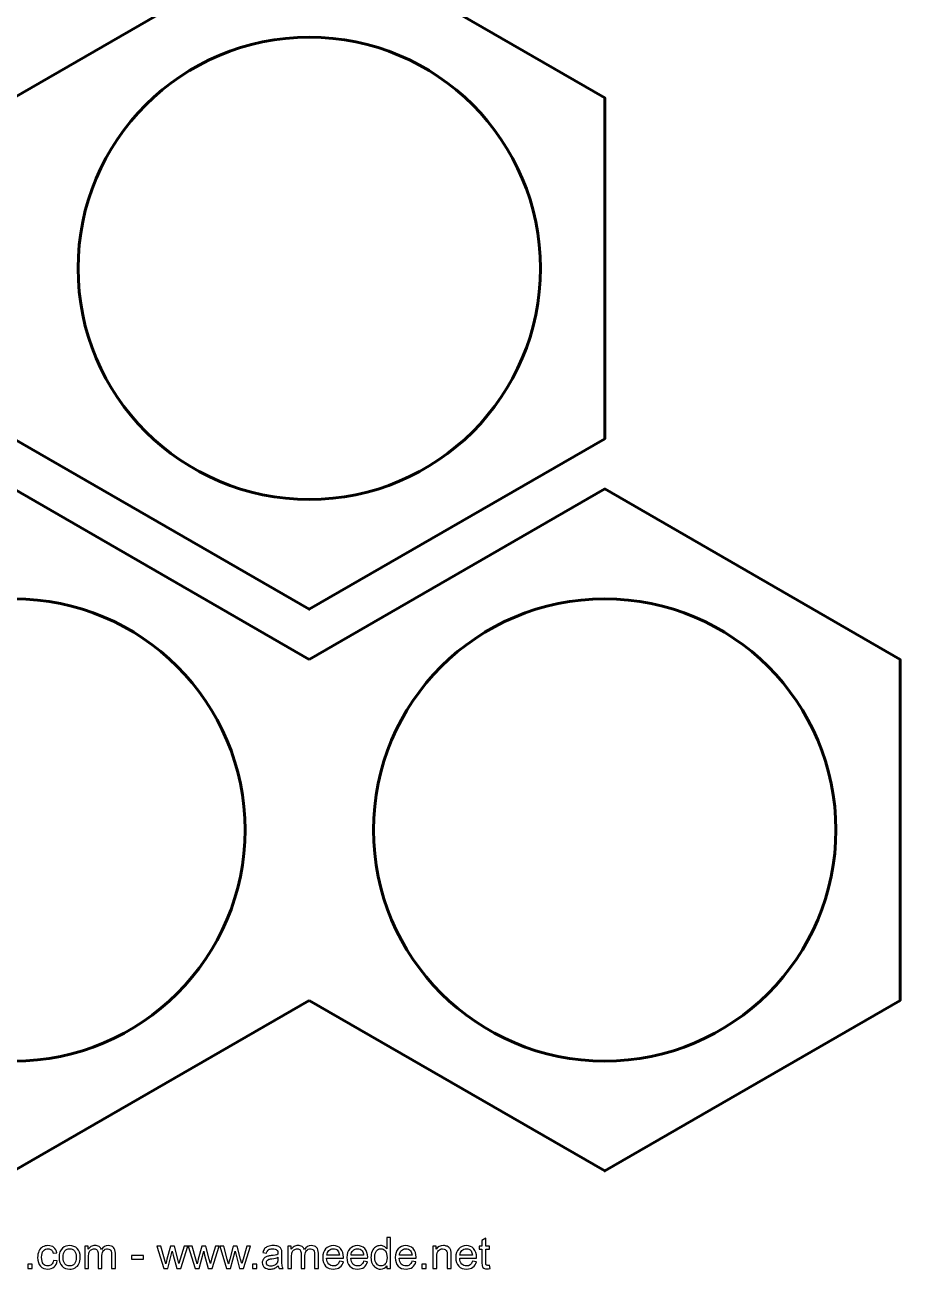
# Model space of a CAD drawing. Header units: millimetres. Extents: x -149 to 196, y -189 to 188.
# Drawn here: x 25.5 to 195.8, y -189.1 to 53.1 of the extents above; entities that cross this region are included whole.
import ezdxf

# ---------------------------------------------------------------- set-up
doc = ezdxf.new("R2010")
doc.units = ezdxf.units.MM
doc.header["$MEASUREMENT"] = 0
doc.layers.add('Layer 1', color=7, linetype='Continuous')

msp = doc.modelspace()

# ---------------------------------------------------------------- linework, layer by layer
at = {"layer": 'Layer 1', "color": 150, "lineweight": 60}
for points, knots in [([(23.3062, -27.4496), (23.3062, -27.4496), (80.8062, -60.6472), (80.8062, -60.6472), (80.8062, -60.6472), (80.8062, -60.6472), (138.3062, -27.4496), (138.3062, -27.4496), (138.3062, -27.4496), (138.3062, -27.4496), (138.3062, 38.9457), (138.3062, 38.9457), (138.3062, 38.9457), (138.3062, 38.9457), (80.8062, 72.1434), (80.8062, 72.1434), (80.8062, 72.1434), (80.8062, 72.1434), (23.3062, 38.9457), (23.3062, 38.9457)], [0, 0, 0, 0, 0.16666667, 0.16666667, 0.16666667, 0.16666667, 0.33333333, 0.33333333, 0.33333333, 0.33333333, 0.5, 0.5, 0.5, 0.5, 0.66666667, 0.66666667, 0.66666667, 0.66666667, 1, 1, 1, 1]), ([(125.8062, 5.7481), (125.8062, 30.6009), (105.6591, 50.748), (80.8063, 50.7481), (80.8063, 50.7481), (55.9535, 50.7481), (35.8063, 30.601), (35.8062, 5.7482), (35.8062, 5.7482), (35.8061, -19.1046), (55.9532, -39.2518), (80.806, -39.2519), (80.806, -39.2519), (105.6588, -39.252), (125.8061, -19.105), (125.8062, 5.7478)], [0, 0, 0, 0, 0.2, 0.2, 0.2, 0.2, 0.4, 0.4, 0.4, 0.4, 0.6, 0.6, 0.6, 0.6, 1, 1, 1, 1]), ([(80.8062, -70.4174), (80.8062, -70.4174), (23.3062, -37.2197), (23.3062, -37.2197), (23.3062, -37.2197), (23.3062, -37.2197), (-34.1938, -70.4174), (-34.1938, -70.4174)], [0, 0, 0, 0, 0.33333333, 0.33333333, 0.33333333, 0.33333333, 1, 1, 1, 1]), ([(80.8062, -136.8127), (80.8062, -136.8127), (138.3062, -170.0103), (138.3062, -170.0103), (138.3062, -170.0103), (138.3062, -170.0103), (195.8062, -136.8127), (195.8062, -136.8127), (195.8062, -136.8127), (195.8062, -136.8127), (195.8062, -70.4174), (195.8062, -70.4174), (195.8062, -70.4174), (195.8062, -70.4174), (138.3062, -37.2197), (138.3062, -37.2197), (138.3062, -37.2197), (138.3062, -37.2197), (80.8062, -70.4174), (80.8062, -70.4174)], [0, 0, 0, 0, 0.16666667, 0.16666667, 0.16666667, 0.16666667, 0.33333333, 0.33333333, 0.33333333, 0.33333333, 0.5, 0.5, 0.5, 0.5, 0.66666667, 0.66666667, 0.66666667, 0.66666667, 1, 1, 1, 1]), ([(68.3062, -103.615), (68.3062, -78.7622), (48.1591, -58.615), (23.3063, -58.615), (23.3063, -58.615), (-1.5465, -58.615), (-21.6937, -78.7621), (-21.6938, -103.6149), (-21.6938, -103.6149), (-21.6939, -128.4677), (-1.5468, -148.6149), (23.306, -148.615), (23.306, -148.615), (48.1588, -148.6151), (68.3061, -128.468), (68.3062, -103.6153)], [0, 0, 0, 0, 0.2, 0.2, 0.2, 0.2, 0.4, 0.4, 0.4, 0.4, 0.6, 0.6, 0.6, 0.6, 1, 1, 1, 1]), ([(183.3062, -103.615), (183.3062, -78.7622), (163.1591, -58.615), (138.3063, -58.615), (138.3063, -58.615), (113.4535, -58.615), (93.3063, -78.7621), (93.3062, -103.6149), (93.3062, -103.6149), (93.3061, -128.4677), (113.4532, -148.6149), (138.306, -148.615), (138.306, -148.615), (163.1588, -148.6151), (183.3061, -128.468), (183.3062, -103.6153)], [0, 0, 0, 0, 0.2, 0.2, 0.2, 0.2, 0.4, 0.4, 0.4, 0.4, 0.6, 0.6, 0.6, 0.6, 1, 1, 1, 1]), ([(-34.1938, -136.8127), (-34.1938, -136.8127), (23.3062, -170.0103), (23.3062, -170.0103), (23.3062, -170.0103), (23.3062, -170.0103), (80.8062, -136.8127), (80.8062, -136.8127)], [0, 0, 0, 0, 0.33333333, 0.33333333, 0.33333333, 0.33333333, 1, 1, 1, 1])]:
    msp.add_open_spline(points, degree=3, knots=knots, dxfattribs=at)
at = {"layer": 'Layer 1', "color": 7}
for points, knots in [([(95.9278, -189.0283), (95.9278, -189.0283), (95.9278, -188.4709), (95.9278, -188.4709), (95.9278, -188.4709), (95.6499, -188.9041), (95.2406, -189.1214), (94.7002, -189.1214), (94.7002, -189.1214), (94.3502, -189.1214), (94.0285, -189.0255), (93.7364, -188.8322), (93.7364, -188.8322), (93.4429, -188.6402), (93.2157, -188.3707), (93.0534, -188.0264), (93.0534, -188.0264), (92.8925, -187.6807), (92.8121, -187.2842), (92.8121, -186.8354), (92.8121, -186.8354), (92.8121, -186.398), (92.8855, -186.0015), (93.0308, -185.6444), (93.0308, -185.6444), (93.1776, -185.2888), (93.3963, -185.0151), (93.6884, -184.826), (93.6884, -184.826), (93.9791, -184.6355), (94.3065, -184.5409), (94.6663, -184.5409), (94.6663, -184.5409), (94.9316, -184.5409), (95.1673, -184.5974), (95.3733, -184.7089), (95.3733, -184.7089), (95.5793, -184.8204), (95.7472, -184.9671), (95.877, -185.1463), (95.877, -185.1463), (95.877, -185.1463), (95.877, -182.9661), (95.877, -182.9661), (95.877, -182.9661), (95.877, -182.9661), (96.6221, -182.9661), (96.6221, -182.9661), (96.6221, -182.9661), (96.6221, -182.9661), (96.6221, -189.0283), (96.6221, -189.0283), (96.6221, -189.0283), (96.6221, -189.0283), (95.9278, -189.0283), (95.9278, -189.0283)], [0, 0, 0, 0, 0.06666667, 0.06666667, 0.06666667, 0.06666667, 0.13333333, 0.13333333, 0.13333333, 0.13333333, 0.2, 0.2, 0.2, 0.2, 0.26666667, 0.26666667, 0.26666667, 0.26666667, 0.33333333, 0.33333333, 0.33333333, 0.33333333, 0.4, 0.4, 0.4, 0.4, 0.46666667, 0.46666667, 0.46666667, 0.46666667, 0.53333333, 0.53333333, 0.53333333, 0.53333333, 0.6, 0.6, 0.6, 0.6, 0.66666667, 0.66666667, 0.66666667, 0.66666667, 0.73333333, 0.73333333, 0.73333333, 0.73333333, 0.8, 0.8, 0.8, 0.8, 0.86666667, 0.86666667, 0.86666667, 0.86666667, 1, 1, 1, 1]), ([(115.8965, -188.3637), (115.8965, -188.3637), (115.9981, -189.0212), (115.9981, -189.0212), (115.9981, -189.0212), (115.7893, -189.065), (115.6016, -189.0876), (115.4379, -189.0876), (115.4379, -189.0876), (115.1684, -189.0876), (114.9596, -189.0452), (114.81, -188.9592), (114.81, -188.9592), (114.6618, -188.8731), (114.5574, -188.7616), (114.4967, -188.6219), (114.4967, -188.6219), (114.436, -188.4822), (114.4064, -188.1887), (114.4064, -187.7414), (114.4064, -187.7414), (114.4064, -187.7414), (114.4064, -185.2098), (114.4064, -185.2098), (114.4064, -185.2098), (114.4064, -185.2098), (113.8561, -185.2098), (113.8561, -185.2098), (113.8561, -185.2098), (113.8561, -185.2098), (113.8561, -184.6341), (113.8561, -184.6341), (113.8561, -184.6341), (113.8561, -184.6341), (114.4064, -184.6341), (114.4064, -184.6341), (114.4064, -184.6341), (114.4064, -184.6341), (114.4064, -183.5475), (114.4064, -183.5475), (114.4064, -183.5475), (114.4064, -183.5475), (115.1515, -183.1002), (115.1515, -183.1002), (115.1515, -183.1002), (115.1515, -183.1002), (115.1515, -184.6341), (115.1515, -184.6341), (115.1515, -184.6341), (115.1515, -184.6341), (115.8965, -184.6341), (115.8965, -184.6341), (115.8965, -184.6341), (115.8965, -184.6341), (115.8965, -185.2098), (115.8965, -185.2098), (115.8965, -185.2098), (115.8965, -185.2098), (115.1515, -185.2098), (115.1515, -185.2098), (115.1515, -185.2098), (115.1515, -185.2098), (115.1515, -187.7837), (115.1515, -187.7837), (115.1515, -187.7837), (115.1515, -187.9968), (115.1642, -188.1337), (115.191, -188.1943), (115.191, -188.1943), (115.2164, -188.255), (115.2587, -188.303), (115.318, -188.3397), (115.318, -188.3397), (115.3773, -188.375), (115.4619, -188.3933), (115.572, -188.3933), (115.572, -188.3933), (115.6538, -188.3933), (115.7625, -188.3834), (115.8965, -188.3637)], [0, 0, 0, 0, 0.04761905, 0.04761905, 0.04761905, 0.04761905, 0.0952381, 0.0952381, 0.0952381, 0.0952381, 0.14285714, 0.14285714, 0.14285714, 0.14285714, 0.19047619, 0.19047619, 0.19047619, 0.19047619, 0.23809524, 0.23809524, 0.23809524, 0.23809524, 0.28571429, 0.28571429, 0.28571429, 0.28571429, 0.33333333, 0.33333333, 0.33333333, 0.33333333, 0.38095238, 0.38095238, 0.38095238, 0.38095238, 0.42857143, 0.42857143, 0.42857143, 0.42857143, 0.47619048, 0.47619048, 0.47619048, 0.47619048, 0.52380952, 0.52380952, 0.52380952, 0.52380952, 0.57142857, 0.57142857, 0.57142857, 0.57142857, 0.61904762, 0.61904762, 0.61904762, 0.61904762, 0.66666667, 0.66666667, 0.66666667, 0.66666667, 0.71428571, 0.71428571, 0.71428571, 0.71428571, 0.76190476, 0.76190476, 0.76190476, 0.76190476, 0.80952381, 0.80952381, 0.80952381, 0.80952381, 0.85714286, 0.85714286, 0.85714286, 0.85714286, 0.9047619, 0.9047619, 0.9047619, 0.9047619, 1, 1, 1, 1]), ([(31.0347, -187.4196), (31.0347, -187.4196), (31.7628, -187.5212), (31.7628, -187.5212), (31.7628, -187.5212), (31.6824, -188.0222), (31.4792, -188.4131), (31.1504, -188.6967), (31.1504, -188.6967), (30.8216, -188.9803), (30.4166, -189.1214), (29.9383, -189.1214), (29.9383, -189.1214), (29.3386, -189.1214), (28.8559, -188.9253), (28.4919, -188.533), (28.4919, -188.533), (28.1264, -188.1407), (27.9444, -187.5791), (27.9444, -186.8481), (27.9444, -186.8481), (27.9444, -186.374), (28.0234, -185.9605), (28.18, -185.6049), (28.18, -185.6049), (28.3367, -185.2507), (28.5751, -184.984), (28.8969, -184.8077), (28.8969, -184.8077), (29.2172, -184.6298), (29.5657, -184.5409), (29.9439, -184.5409), (29.9439, -184.5409), (30.4195, -184.5409), (30.8103, -184.6609), (31.1123, -184.9022), (31.1123, -184.9022), (31.4157, -185.1435), (31.6104, -185.4864), (31.6951, -185.9295), (31.6951, -185.9295), (31.6951, -185.9295), (30.9754, -186.0396), (30.9754, -186.0396), (30.9754, -186.0396), (30.9063, -185.7446), (30.7849, -185.5231), (30.6086, -185.3735), (30.6086, -185.3735), (30.4336, -185.2253), (30.2219, -185.1506), (29.9736, -185.1506), (29.9736, -185.1506), (29.5982, -185.1506), (29.2934, -185.2846), (29.0577, -185.5527), (29.0577, -185.5527), (28.8235, -185.8222), (28.7064, -186.2456), (28.7064, -186.827), (28.7064, -186.827), (28.7064, -187.4168), (28.8193, -187.8444), (29.045, -188.1111), (29.045, -188.1111), (29.2722, -188.3778), (29.5672, -188.5118), (29.9298, -188.5118), (29.9298, -188.5118), (30.2233, -188.5118), (30.4674, -188.4229), (30.6622, -188.2437), (30.6622, -188.2437), (30.8583, -188.0659), (30.9825, -187.7908), (31.0347, -187.4196)], [0, 0, 0, 0, 0.05, 0.05, 0.05, 0.05, 0.1, 0.1, 0.1, 0.1, 0.15, 0.15, 0.15, 0.15, 0.2, 0.2, 0.2, 0.2, 0.25, 0.25, 0.25, 0.25, 0.3, 0.3, 0.3, 0.3, 0.35, 0.35, 0.35, 0.35, 0.4, 0.4, 0.4, 0.4, 0.45, 0.45, 0.45, 0.45, 0.5, 0.5, 0.5, 0.5, 0.55, 0.55, 0.55, 0.55, 0.6, 0.6, 0.6, 0.6, 0.65, 0.65, 0.65, 0.65, 0.7, 0.7, 0.7, 0.7, 0.75, 0.75, 0.75, 0.75, 0.8, 0.8, 0.8, 0.8, 0.85, 0.85, 0.85, 0.85, 0.9, 0.9, 0.9, 0.9, 1, 1, 1, 1]), ([(32.1185, -186.8312), (32.1185, -186.0198), (32.3443, -185.4187), (32.7972, -185.0278), (32.7972, -185.0278), (33.174, -184.7032), (33.6355, -184.5409), (34.1787, -184.5409), (34.1787, -184.5409), (34.7813, -184.5409), (35.2752, -184.7385), (35.659, -185.1336), (35.659, -185.1336), (36.0414, -185.5273), (36.2333, -186.0734), (36.2333, -186.7691), (36.2333, -186.7691), (36.2333, -187.3335), (36.1487, -187.7766), (35.9793, -188.0998), (35.9793, -188.0998), (35.81, -188.4229), (35.563, -188.6741), (35.2385, -188.8533), (35.2385, -188.8533), (34.9153, -189.0325), (34.5611, -189.1214), (34.1787, -189.1214), (34.1787, -189.1214), (33.5635, -189.1214), (33.0668, -188.9253), (32.6872, -188.5316), (32.6872, -188.5316), (32.3076, -188.1379), (32.1185, -187.5706), (32.1185, -186.8312)], [0, 0, 0, 0, 0.1, 0.1, 0.1, 0.1, 0.2, 0.2, 0.2, 0.2, 0.3, 0.3, 0.3, 0.3, 0.4, 0.4, 0.4, 0.4, 0.5, 0.5, 0.5, 0.5, 0.6, 0.6, 0.6, 0.6, 0.7, 0.7, 0.7, 0.7, 0.8, 0.8, 0.8, 0.8, 1, 1, 1, 1]), ([(32.8805, -186.8326), (32.8805, -187.3942), (33.0033, -187.8147), (33.2488, -188.0927), (33.2488, -188.0927), (33.4958, -188.3721), (33.8048, -188.5118), (34.1787, -188.5118), (34.1787, -188.5118), (34.5484, -188.5118), (34.8561, -188.3721), (35.103, -188.0913), (35.103, -188.0913), (35.3485, -187.8105), (35.4713, -187.3829), (35.4713, -186.8086), (35.4713, -186.8086), (35.4713, -186.2667), (35.3471, -185.8561), (35.1002, -185.5781), (35.1002, -185.5781), (34.8532, -185.2987), (34.5456, -185.159), (34.1787, -185.159), (34.1787, -185.159), (33.8048, -185.159), (33.4958, -185.2973), (33.2488, -185.5753), (33.2488, -185.5753), (33.0033, -185.8533), (32.8805, -186.2724), (32.8805, -186.8326)], [0, 0, 0, 0, 0.11111111, 0.11111111, 0.11111111, 0.11111111, 0.22222222, 0.22222222, 0.22222222, 0.22222222, 0.33333333, 0.33333333, 0.33333333, 0.33333333, 0.44444444, 0.44444444, 0.44444444, 0.44444444, 0.55555556, 0.55555556, 0.55555556, 0.55555556, 0.66666667, 0.66666667, 0.66666667, 0.66666667, 0.77777778, 0.77777778, 0.77777778, 0.77777778, 1, 1, 1, 1]), ([(37.1068, -189.0283), (37.1068, -189.0283), (37.1068, -184.6341), (37.1068, -184.6341), (37.1068, -184.6341), (37.1068, -184.6341), (37.7757, -184.6341), (37.7757, -184.6341), (37.7757, -184.6341), (37.7757, -184.6341), (37.7757, -185.255), (37.7757, -185.255), (37.7757, -185.255), (37.9125, -185.0405), (38.096, -184.8669), (38.3246, -184.7371), (38.3246, -184.7371), (38.5532, -184.6059), (38.8128, -184.5409), (39.1049, -184.5409), (39.1049, -184.5409), (39.4295, -184.5409), (39.6962, -184.6087), (39.9036, -184.7427), (39.9036, -184.7427), (40.1111, -184.8782), (40.2578, -185.0659), (40.3425, -185.3086), (40.3425, -185.3086), (40.6924, -184.7964), (41.1454, -184.5409), (41.7042, -184.5409), (41.7042, -184.5409), (42.1417, -184.5409), (42.4789, -184.6609), (42.7132, -184.9022), (42.7132, -184.9022), (42.9488, -185.1435), (43.0674, -185.5146), (43.0674, -186.0156), (43.0674, -186.0156), (43.0674, -186.0156), (43.0674, -189.0283), (43.0674, -189.0283), (43.0674, -189.0283), (43.0674, -189.0283), (42.3223, -189.0283), (42.3223, -189.0283), (42.3223, -189.0283), (42.3223, -189.0283), (42.3223, -186.2625), (42.3223, -186.2625), (42.3223, -186.2625), (42.3223, -185.9662), (42.2969, -185.7517), (42.2489, -185.6205), (42.2489, -185.6205), (42.2009, -185.4892), (42.1134, -185.3848), (41.985, -185.3044), (41.985, -185.3044), (41.858, -185.2239), (41.7085, -185.1844), (41.5377, -185.1844), (41.5377, -185.1844), (41.2273, -185.1844), (40.9704, -185.2874), (40.7658, -185.492), (40.7658, -185.492), (40.5612, -185.6981), (40.4596, -186.0269), (40.4596, -186.4784), (40.4596, -186.4784), (40.4596, -186.4784), (40.4596, -189.0283), (40.4596, -189.0283), (40.4596, -189.0283), (40.4596, -189.0283), (39.7145, -189.0283), (39.7145, -189.0283), (39.7145, -189.0283), (39.7145, -189.0283), (39.7145, -186.1764), (39.7145, -186.1764), (39.7145, -186.1764), (39.7145, -185.8462), (39.6539, -185.5979), (39.5325, -185.4328), (39.5325, -185.4328), (39.4112, -185.2677), (39.2122, -185.1844), (38.937, -185.1844), (38.937, -185.1844), (38.7282, -185.1844), (38.5349, -185.2395), (38.3571, -185.3495), (38.3571, -185.3495), (38.1793, -185.4596), (38.0508, -185.6205), (37.9704, -185.8335), (37.9704, -185.8335), (37.8914, -186.0452), (37.8519, -186.3514), (37.8519, -186.7508), (37.8519, -186.7508), (37.8519, -186.7508), (37.8519, -189.0283), (37.8519, -189.0283), (37.8519, -189.0283), (37.8519, -189.0283), (37.1068, -189.0283), (37.1068, -189.0283)], [0, 0, 0, 0, 0.03448276, 0.03448276, 0.03448276, 0.03448276, 0.06896552, 0.06896552, 0.06896552, 0.06896552, 0.10344828, 0.10344828, 0.10344828, 0.10344828, 0.13793103, 0.13793103, 0.13793103, 0.13793103, 0.17241379, 0.17241379, 0.17241379, 0.17241379, 0.20689655, 0.20689655, 0.20689655, 0.20689655, 0.24137931, 0.24137931, 0.24137931, 0.24137931, 0.27586207, 0.27586207, 0.27586207, 0.27586207, 0.31034483, 0.31034483, 0.31034483, 0.31034483, 0.34482759, 0.34482759, 0.34482759, 0.34482759, 0.37931034, 0.37931034, 0.37931034, 0.37931034, 0.4137931, 0.4137931, 0.4137931, 0.4137931, 0.44827586, 0.44827586, 0.44827586, 0.44827586, 0.48275862, 0.48275862, 0.48275862, 0.48275862, 0.51724138, 0.51724138, 0.51724138, 0.51724138, 0.55172414, 0.55172414, 0.55172414, 0.55172414, 0.5862069, 0.5862069, 0.5862069, 0.5862069, 0.62068966, 0.62068966, 0.62068966, 0.62068966, 0.65517241, 0.65517241, 0.65517241, 0.65517241, 0.68965517, 0.68965517, 0.68965517, 0.68965517, 0.72413793, 0.72413793, 0.72413793, 0.72413793, 0.75862069, 0.75862069, 0.75862069, 0.75862069, 0.79310345, 0.79310345, 0.79310345, 0.79310345, 0.82758621, 0.82758621, 0.82758621, 0.82758621, 0.86206897, 0.86206897, 0.86206897, 0.86206897, 0.89655172, 0.89655172, 0.89655172, 0.89655172, 0.93103448, 0.93103448, 0.93103448, 0.93103448, 1, 1, 1, 1]), ([(46.2156, -187.208), (46.2156, -187.208), (46.2156, -186.4629), (46.2156, -186.4629), (46.2156, -186.4629), (46.2156, -186.4629), (48.5185, -186.4629), (48.5185, -186.4629), (48.5185, -186.4629), (48.5185, -186.4629), (48.5185, -187.208), (48.5185, -187.208), (48.5185, -187.208), (48.5185, -187.208), (46.2156, -187.208), (46.2156, -187.208)], [0, 0, 0, 0, 0.2, 0.2, 0.2, 0.2, 0.4, 0.4, 0.4, 0.4, 0.6, 0.6, 0.6, 0.6, 1, 1, 1, 1]), ([(52.4738, -189.0283), (52.4738, -189.0283), (51.146, -184.6341), (51.146, -184.6341), (51.146, -184.6341), (51.146, -184.6341), (51.9249, -184.6341), (51.9249, -184.6341), (51.9249, -184.6341), (51.9249, -184.6341), (52.6262, -187.1699), (52.6262, -187.1699), (52.6262, -187.1699), (52.6262, -187.1699), (52.8746, -188.1139), (52.8746, -188.1139), (52.8746, -188.1139), (52.8845, -188.0673), (52.9607, -187.7654), (53.1018, -187.208), (53.1018, -187.208), (53.1018, -187.208), (53.7975, -184.6341), (53.7975, -184.6341), (53.7975, -184.6341), (53.7975, -184.6341), (54.5609, -184.6341), (54.5609, -184.6341), (54.5609, -184.6341), (54.5609, -184.6341), (55.2227, -187.1854), (55.2227, -187.1854), (55.2227, -187.1854), (55.2227, -187.1854), (55.4386, -188.0222), (55.4386, -188.0222), (55.4386, -188.0222), (55.4386, -188.0222), (55.6912, -187.1741), (55.6912, -187.1741), (55.6912, -187.1741), (55.6912, -187.1741), (56.4504, -184.6341), (56.4504, -184.6341), (56.4504, -184.6341), (56.4504, -184.6341), (57.1743, -184.6341), (57.1743, -184.6341), (57.1743, -184.6341), (57.1743, -184.6341), (55.7956, -189.0283), (55.7956, -189.0283), (55.7956, -189.0283), (55.7956, -189.0283), (55.0251, -189.0283), (55.0251, -189.0283), (55.0251, -189.0283), (55.0251, -189.0283), (54.328, -186.3994), (54.328, -186.3994), (54.328, -186.3994), (54.328, -186.3994), (54.1516, -185.6473), (54.1516, -185.6473), (54.1516, -185.6473), (54.1516, -185.6473), (53.2626, -189.0283), (53.2626, -189.0283), (53.2626, -189.0283), (53.2626, -189.0283), (52.4738, -189.0283), (52.4738, -189.0283)], [0, 0, 0, 0, 0.05263158, 0.05263158, 0.05263158, 0.05263158, 0.10526316, 0.10526316, 0.10526316, 0.10526316, 0.15789474, 0.15789474, 0.15789474, 0.15789474, 0.21052632, 0.21052632, 0.21052632, 0.21052632, 0.26315789, 0.26315789, 0.26315789, 0.26315789, 0.31578947, 0.31578947, 0.31578947, 0.31578947, 0.36842105, 0.36842105, 0.36842105, 0.36842105, 0.42105263, 0.42105263, 0.42105263, 0.42105263, 0.47368421, 0.47368421, 0.47368421, 0.47368421, 0.52631579, 0.52631579, 0.52631579, 0.52631579, 0.57894737, 0.57894737, 0.57894737, 0.57894737, 0.63157895, 0.63157895, 0.63157895, 0.63157895, 0.68421053, 0.68421053, 0.68421053, 0.68421053, 0.73684211, 0.73684211, 0.73684211, 0.73684211, 0.78947368, 0.78947368, 0.78947368, 0.78947368, 0.84210526, 0.84210526, 0.84210526, 0.84210526, 0.89473684, 0.89473684, 0.89473684, 0.89473684, 1, 1, 1, 1]), ([(58.5882, -189.0283), (58.5882, -189.0283), (57.2604, -184.6341), (57.2604, -184.6341), (57.2604, -184.6341), (57.2604, -184.6341), (58.0393, -184.6341), (58.0393, -184.6341), (58.0393, -184.6341), (58.0393, -184.6341), (58.7406, -187.1699), (58.7406, -187.1699), (58.7406, -187.1699), (58.7406, -187.1699), (58.989, -188.1139), (58.989, -188.1139), (58.989, -188.1139), (58.9989, -188.0673), (59.0751, -187.7654), (59.2162, -187.208), (59.2162, -187.208), (59.2162, -187.208), (59.9119, -184.6341), (59.9119, -184.6341), (59.9119, -184.6341), (59.9119, -184.6341), (60.6753, -184.6341), (60.6753, -184.6341), (60.6753, -184.6341), (60.6753, -184.6341), (61.3371, -187.1854), (61.3371, -187.1854), (61.3371, -187.1854), (61.3371, -187.1854), (61.553, -188.0222), (61.553, -188.0222), (61.553, -188.0222), (61.553, -188.0222), (61.8056, -187.1741), (61.8056, -187.1741), (61.8056, -187.1741), (61.8056, -187.1741), (62.5648, -184.6341), (62.5648, -184.6341), (62.5648, -184.6341), (62.5648, -184.6341), (63.2887, -184.6341), (63.2887, -184.6341), (63.2887, -184.6341), (63.2887, -184.6341), (61.91, -189.0283), (61.91, -189.0283), (61.91, -189.0283), (61.91, -189.0283), (61.1395, -189.0283), (61.1395, -189.0283), (61.1395, -189.0283), (61.1395, -189.0283), (60.4424, -186.3994), (60.4424, -186.3994), (60.4424, -186.3994), (60.4424, -186.3994), (60.266, -185.6473), (60.266, -185.6473), (60.266, -185.6473), (60.266, -185.6473), (59.377, -189.0283), (59.377, -189.0283), (59.377, -189.0283), (59.377, -189.0283), (58.5882, -189.0283), (58.5882, -189.0283)], [0, 0, 0, 0, 0.05263158, 0.05263158, 0.05263158, 0.05263158, 0.10526316, 0.10526316, 0.10526316, 0.10526316, 0.15789474, 0.15789474, 0.15789474, 0.15789474, 0.21052632, 0.21052632, 0.21052632, 0.21052632, 0.26315789, 0.26315789, 0.26315789, 0.26315789, 0.31578947, 0.31578947, 0.31578947, 0.31578947, 0.36842105, 0.36842105, 0.36842105, 0.36842105, 0.42105263, 0.42105263, 0.42105263, 0.42105263, 0.47368421, 0.47368421, 0.47368421, 0.47368421, 0.52631579, 0.52631579, 0.52631579, 0.52631579, 0.57894737, 0.57894737, 0.57894737, 0.57894737, 0.63157895, 0.63157895, 0.63157895, 0.63157895, 0.68421053, 0.68421053, 0.68421053, 0.68421053, 0.73684211, 0.73684211, 0.73684211, 0.73684211, 0.78947368, 0.78947368, 0.78947368, 0.78947368, 0.84210526, 0.84210526, 0.84210526, 0.84210526, 0.89473684, 0.89473684, 0.89473684, 0.89473684, 1, 1, 1, 1]), ([(64.7026, -189.0283), (64.7026, -189.0283), (63.3748, -184.6341), (63.3748, -184.6341), (63.3748, -184.6341), (63.3748, -184.6341), (64.1537, -184.6341), (64.1537, -184.6341), (64.1537, -184.6341), (64.1537, -184.6341), (64.855, -187.1699), (64.855, -187.1699), (64.855, -187.1699), (64.855, -187.1699), (65.1034, -188.1139), (65.1034, -188.1139), (65.1034, -188.1139), (65.1133, -188.0673), (65.1895, -187.7654), (65.3306, -187.208), (65.3306, -187.208), (65.3306, -187.208), (66.0263, -184.6341), (66.0263, -184.6341), (66.0263, -184.6341), (66.0263, -184.6341), (66.7897, -184.6341), (66.7897, -184.6341), (66.7897, -184.6341), (66.7897, -184.6341), (67.4515, -187.1854), (67.4515, -187.1854), (67.4515, -187.1854), (67.4515, -187.1854), (67.6674, -188.0222), (67.6674, -188.0222), (67.6674, -188.0222), (67.6674, -188.0222), (67.92, -187.1741), (67.92, -187.1741), (67.92, -187.1741), (67.92, -187.1741), (68.6792, -184.6341), (68.6792, -184.6341), (68.6792, -184.6341), (68.6792, -184.6341), (69.4031, -184.6341), (69.4031, -184.6341), (69.4031, -184.6341), (69.4031, -184.6341), (68.0244, -189.0283), (68.0244, -189.0283), (68.0244, -189.0283), (68.0244, -189.0283), (67.2539, -189.0283), (67.2539, -189.0283), (67.2539, -189.0283), (67.2539, -189.0283), (66.5568, -186.3994), (66.5568, -186.3994), (66.5568, -186.3994), (66.5568, -186.3994), (66.3804, -185.6473), (66.3804, -185.6473), (66.3804, -185.6473), (66.3804, -185.6473), (65.4914, -189.0283), (65.4914, -189.0283), (65.4914, -189.0283), (65.4914, -189.0283), (64.7026, -189.0283), (64.7026, -189.0283)], [0, 0, 0, 0, 0.05263158, 0.05263158, 0.05263158, 0.05263158, 0.10526316, 0.10526316, 0.10526316, 0.10526316, 0.15789474, 0.15789474, 0.15789474, 0.15789474, 0.21052632, 0.21052632, 0.21052632, 0.21052632, 0.26315789, 0.26315789, 0.26315789, 0.26315789, 0.31578947, 0.31578947, 0.31578947, 0.31578947, 0.36842105, 0.36842105, 0.36842105, 0.36842105, 0.42105263, 0.42105263, 0.42105263, 0.42105263, 0.47368421, 0.47368421, 0.47368421, 0.47368421, 0.52631579, 0.52631579, 0.52631579, 0.52631579, 0.57894737, 0.57894737, 0.57894737, 0.57894737, 0.63157895, 0.63157895, 0.63157895, 0.63157895, 0.68421053, 0.68421053, 0.68421053, 0.68421053, 0.73684211, 0.73684211, 0.73684211, 0.73684211, 0.78947368, 0.78947368, 0.78947368, 0.78947368, 0.84210526, 0.84210526, 0.84210526, 0.84210526, 0.89473684, 0.89473684, 0.89473684, 0.89473684, 1, 1, 1, 1]), ([(74.7822, -188.478), (74.5056, -188.7136), (74.2389, -188.8787), (73.9835, -188.9761), (73.9835, -188.9761), (73.7281, -189.0735), (73.4544, -189.1214), (73.1608, -189.1214), (73.1608, -189.1214), (72.6782, -189.1214), (72.3071, -189.0043), (72.0475, -188.7687), (72.0475, -188.7687), (71.7878, -188.5344), (71.658, -188.2338), (71.658, -187.8684), (71.658, -187.8684), (71.658, -187.6539), (71.7074, -187.4577), (71.8048, -187.2799), (71.8048, -187.2799), (71.9035, -187.1021), (72.0319, -186.961), (72.19, -186.8538), (72.19, -186.8538), (72.3494, -186.7465), (72.5272, -186.6647), (72.7262, -186.6096), (72.7262, -186.6096), (72.873, -186.5715), (73.0945, -186.5349), (73.3894, -186.4982), (73.3894, -186.4982), (73.9906, -186.4276), (74.4351, -186.3415), (74.7187, -186.2428), (74.7187, -186.2428), (74.7215, -186.1412), (74.7229, -186.0762), (74.7229, -186.0494), (74.7229, -186.0494), (74.7229, -185.7475), (74.6524, -185.5344), (74.5113, -185.4102), (74.5113, -185.4102), (74.3208, -185.2423), (74.0371, -185.159), (73.6618, -185.159), (73.6618, -185.159), (73.3104, -185.159), (73.0508, -185.2211), (72.8843, -185.3439), (72.8843, -185.3439), (72.7163, -185.4666), (72.5936, -185.684), (72.5131, -185.9972), (72.5131, -185.9972), (72.5131, -185.9972), (71.785, -185.8956), (71.785, -185.8956), (71.785, -185.8956), (71.8513, -185.5838), (71.96, -185.3312), (72.1124, -185.1393), (72.1124, -185.1393), (72.2648, -184.9474), (72.4849, -184.8006), (72.7728, -184.6962), (72.7728, -184.6962), (73.0592, -184.5932), (73.3937, -184.5409), (73.7719, -184.5409), (73.7719, -184.5409), (74.1472, -184.5409), (74.4534, -184.5847), (74.6891, -184.6736), (74.6891, -184.6736), (74.9233, -184.7625), (75.0969, -184.8726), (75.207, -185.0066), (75.207, -185.0066), (75.317, -185.1407), (75.3946, -185.31), (75.4398, -185.5146), (75.4398, -185.5146), (75.4638, -185.6416), (75.4765, -185.8702), (75.4765, -186.199), (75.4765, -186.199), (75.4765, -186.199), (75.4765, -187.1868), (75.4765, -187.1868), (75.4765, -187.1868), (75.4765, -187.8768), (75.492, -188.3129), (75.523, -188.4977), (75.523, -188.4977), (75.5527, -188.6826), (75.6148, -188.859), (75.7051, -189.0283), (75.7051, -189.0283), (75.7051, -189.0283), (74.9261, -189.0283), (74.9261, -189.0283), (74.9261, -189.0283), (74.8514, -188.8717), (74.8034, -188.6882), (74.7822, -188.478)], [0, 0, 0, 0, 0.03571429, 0.03571429, 0.03571429, 0.03571429, 0.07142857, 0.07142857, 0.07142857, 0.07142857, 0.10714286, 0.10714286, 0.10714286, 0.10714286, 0.14285714, 0.14285714, 0.14285714, 0.14285714, 0.17857143, 0.17857143, 0.17857143, 0.17857143, 0.21428571, 0.21428571, 0.21428571, 0.21428571, 0.25, 0.25, 0.25, 0.25, 0.28571429, 0.28571429, 0.28571429, 0.28571429, 0.32142857, 0.32142857, 0.32142857, 0.32142857, 0.35714286, 0.35714286, 0.35714286, 0.35714286, 0.39285714, 0.39285714, 0.39285714, 0.39285714, 0.42857143, 0.42857143, 0.42857143, 0.42857143, 0.46428571, 0.46428571, 0.46428571, 0.46428571, 0.5, 0.5, 0.5, 0.5, 0.53571429, 0.53571429, 0.53571429, 0.53571429, 0.57142857, 0.57142857, 0.57142857, 0.57142857, 0.60714286, 0.60714286, 0.60714286, 0.60714286, 0.64285714, 0.64285714, 0.64285714, 0.64285714, 0.67857143, 0.67857143, 0.67857143, 0.67857143, 0.71428571, 0.71428571, 0.71428571, 0.71428571, 0.75, 0.75, 0.75, 0.75, 0.78571429, 0.78571429, 0.78571429, 0.78571429, 0.82142857, 0.82142857, 0.82142857, 0.82142857, 0.85714286, 0.85714286, 0.85714286, 0.85714286, 0.89285714, 0.89285714, 0.89285714, 0.89285714, 0.92857143, 0.92857143, 0.92857143, 0.92857143, 1, 1, 1, 1]), ([(76.6209, -189.0283), (76.6209, -189.0283), (76.6209, -184.6341), (76.6209, -184.6341), (76.6209, -184.6341), (76.6209, -184.6341), (77.2898, -184.6341), (77.2898, -184.6341), (77.2898, -184.6341), (77.2898, -184.6341), (77.2898, -185.255), (77.2898, -185.255), (77.2898, -185.255), (77.4266, -185.0405), (77.6101, -184.8669), (77.8387, -184.7371), (77.8387, -184.7371), (78.0673, -184.6059), (78.3269, -184.5409), (78.619, -184.5409), (78.619, -184.5409), (78.9436, -184.5409), (79.2103, -184.6087), (79.4177, -184.7427), (79.4177, -184.7427), (79.6252, -184.8782), (79.7719, -185.0659), (79.8566, -185.3086), (79.8566, -185.3086), (80.2065, -184.7964), (80.6595, -184.5409), (81.2183, -184.5409), (81.2183, -184.5409), (81.6558, -184.5409), (81.993, -184.6609), (82.2273, -184.9022), (82.2273, -184.9022), (82.4629, -185.1435), (82.5815, -185.5146), (82.5815, -186.0156), (82.5815, -186.0156), (82.5815, -186.0156), (82.5815, -189.0283), (82.5815, -189.0283), (82.5815, -189.0283), (82.5815, -189.0283), (81.8364, -189.0283), (81.8364, -189.0283), (81.8364, -189.0283), (81.8364, -189.0283), (81.8364, -186.2625), (81.8364, -186.2625), (81.8364, -186.2625), (81.8364, -185.9662), (81.811, -185.7517), (81.763, -185.6205), (81.763, -185.6205), (81.715, -185.4892), (81.6275, -185.3848), (81.4991, -185.3044), (81.4991, -185.3044), (81.3721, -185.2239), (81.2226, -185.1844), (81.0518, -185.1844), (81.0518, -185.1844), (80.7414, -185.1844), (80.4845, -185.2874), (80.2799, -185.492), (80.2799, -185.492), (80.0753, -185.6981), (79.9737, -186.0269), (79.9737, -186.4784), (79.9737, -186.4784), (79.9737, -186.4784), (79.9737, -189.0283), (79.9737, -189.0283), (79.9737, -189.0283), (79.9737, -189.0283), (79.2286, -189.0283), (79.2286, -189.0283), (79.2286, -189.0283), (79.2286, -189.0283), (79.2286, -186.1764), (79.2286, -186.1764), (79.2286, -186.1764), (79.2286, -185.8462), (79.168, -185.5979), (79.0466, -185.4328), (79.0466, -185.4328), (78.9253, -185.2677), (78.7263, -185.1844), (78.4511, -185.1844), (78.4511, -185.1844), (78.2423, -185.1844), (78.049, -185.2395), (77.8712, -185.3495), (77.8712, -185.3495), (77.6934, -185.4596), (77.5649, -185.6205), (77.4845, -185.8335), (77.4845, -185.8335), (77.4055, -186.0452), (77.366, -186.3514), (77.366, -186.7508), (77.366, -186.7508), (77.366, -186.7508), (77.366, -189.0283), (77.366, -189.0283), (77.366, -189.0283), (77.366, -189.0283), (76.6209, -189.0283), (76.6209, -189.0283)], [0, 0, 0, 0, 0.03448276, 0.03448276, 0.03448276, 0.03448276, 0.06896552, 0.06896552, 0.06896552, 0.06896552, 0.10344828, 0.10344828, 0.10344828, 0.10344828, 0.13793103, 0.13793103, 0.13793103, 0.13793103, 0.17241379, 0.17241379, 0.17241379, 0.17241379, 0.20689655, 0.20689655, 0.20689655, 0.20689655, 0.24137931, 0.24137931, 0.24137931, 0.24137931, 0.27586207, 0.27586207, 0.27586207, 0.27586207, 0.31034483, 0.31034483, 0.31034483, 0.31034483, 0.34482759, 0.34482759, 0.34482759, 0.34482759, 0.37931034, 0.37931034, 0.37931034, 0.37931034, 0.4137931, 0.4137931, 0.4137931, 0.4137931, 0.44827586, 0.44827586, 0.44827586, 0.44827586, 0.48275862, 0.48275862, 0.48275862, 0.48275862, 0.51724138, 0.51724138, 0.51724138, 0.51724138, 0.55172414, 0.55172414, 0.55172414, 0.55172414, 0.5862069, 0.5862069, 0.5862069, 0.5862069, 0.62068966, 0.62068966, 0.62068966, 0.62068966, 0.65517241, 0.65517241, 0.65517241, 0.65517241, 0.68965517, 0.68965517, 0.68965517, 0.68965517, 0.72413793, 0.72413793, 0.72413793, 0.72413793, 0.75862069, 0.75862069, 0.75862069, 0.75862069, 0.79310345, 0.79310345, 0.79310345, 0.79310345, 0.82758621, 0.82758621, 0.82758621, 0.82758621, 0.86206897, 0.86206897, 0.86206897, 0.86206897, 0.89655172, 0.89655172, 0.89655172, 0.89655172, 0.93103448, 0.93103448, 0.93103448, 0.93103448, 1, 1, 1, 1]), ([(86.6709, -187.6059), (86.6709, -187.6059), (87.4414, -187.7075), (87.4414, -187.7075), (87.4414, -187.7075), (87.3214, -188.1548), (87.0971, -188.5034), (86.7697, -188.7503), (86.7697, -188.7503), (86.4423, -188.9973), (86.0246, -189.1214), (85.5152, -189.1214), (85.5152, -189.1214), (84.8746, -189.1214), (84.3666, -188.9239), (83.9912, -188.5288), (83.9912, -188.5288), (83.6158, -188.1351), (83.4282, -187.5805), (83.4282, -186.8679), (83.4282, -186.8679), (83.4282, -186.1313), (83.6173, -185.5584), (83.9968, -185.152), (83.9968, -185.152), (84.3764, -184.7441), (84.8689, -184.5409), (85.4743, -184.5409), (85.4743, -184.5409), (86.0599, -184.5409), (86.5383, -184.7399), (86.9094, -185.1393), (86.9094, -185.1393), (87.2805, -185.5386), (87.4668, -186.1002), (87.4668, -186.8241), (87.4668, -186.8241), (87.4668, -186.8679), (87.4654, -186.9342), (87.4626, -187.0217), (87.4626, -187.0217), (87.4626, -187.0217), (84.1902, -187.0217), (84.1902, -187.0217), (84.1902, -187.0217), (84.2184, -187.5029), (84.3539, -187.8726), (84.5994, -188.128), (84.5994, -188.128), (84.8435, -188.3834), (85.1497, -188.5118), (85.5152, -188.5118), (85.5152, -188.5118), (85.7876, -188.5118), (86.0204, -188.4399), (86.2123, -188.2959), (86.2123, -188.2959), (86.4056, -188.152), (86.558, -187.922), (86.6709, -187.6059)], [0, 0, 0, 0, 0.0625, 0.0625, 0.0625, 0.0625, 0.125, 0.125, 0.125, 0.125, 0.1875, 0.1875, 0.1875, 0.1875, 0.25, 0.25, 0.25, 0.25, 0.3125, 0.3125, 0.3125, 0.3125, 0.375, 0.375, 0.375, 0.375, 0.4375, 0.4375, 0.4375, 0.4375, 0.5, 0.5, 0.5, 0.5, 0.5625, 0.5625, 0.5625, 0.5625, 0.625, 0.625, 0.625, 0.625, 0.6875, 0.6875, 0.6875, 0.6875, 0.75, 0.75, 0.75, 0.75, 0.8125, 0.8125, 0.8125, 0.8125, 0.875, 0.875, 0.875, 0.875, 1, 1, 1, 1]), ([(84.2325, -186.4121), (84.2325, -186.4121), (86.6794, -186.4121), (86.6794, -186.4121), (86.6794, -186.4121), (86.6469, -186.0424), (86.5524, -185.7658), (86.3986, -185.5809), (86.3986, -185.5809), (86.1629, -185.2945), (85.8553, -185.1506), (85.4785, -185.1506), (85.4785, -185.1506), (85.137, -185.1506), (84.8506, -185.2649), (84.6177, -185.4935), (84.6177, -185.4935), (84.3863, -185.7221), (84.2579, -186.0283), (84.2325, -186.4121)], [0, 0, 0, 0, 0.16666667, 0.16666667, 0.16666667, 0.16666667, 0.33333333, 0.33333333, 0.33333333, 0.33333333, 0.5, 0.5, 0.5, 0.5, 0.66666667, 0.66666667, 0.66666667, 0.66666667, 1, 1, 1, 1]), ([(91.3798, -187.6059), (91.3798, -187.6059), (92.1503, -187.7075), (92.1503, -187.7075), (92.1503, -187.7075), (92.0303, -188.1548), (91.806, -188.5034), (91.4786, -188.7503), (91.4786, -188.7503), (91.1512, -188.9973), (90.7335, -189.1214), (90.2241, -189.1214), (90.2241, -189.1214), (89.5835, -189.1214), (89.0755, -188.9239), (88.7001, -188.5288), (88.7001, -188.5288), (88.3247, -188.1351), (88.1371, -187.5805), (88.1371, -186.8679), (88.1371, -186.8679), (88.1371, -186.1313), (88.3262, -185.5584), (88.7057, -185.152), (88.7057, -185.152), (89.0853, -184.7441), (89.5778, -184.5409), (90.1832, -184.5409), (90.1832, -184.5409), (90.7688, -184.5409), (91.2472, -184.7399), (91.6183, -185.1393), (91.6183, -185.1393), (91.9894, -185.5386), (92.1757, -186.1002), (92.1757, -186.8241), (92.1757, -186.8241), (92.1757, -186.8679), (92.1743, -186.9342), (92.1715, -187.0217), (92.1715, -187.0217), (92.1715, -187.0217), (88.8991, -187.0217), (88.8991, -187.0217), (88.8991, -187.0217), (88.9273, -187.5029), (89.0628, -187.8726), (89.3083, -188.128), (89.3083, -188.128), (89.5524, -188.3834), (89.8586, -188.5118), (90.2241, -188.5118), (90.2241, -188.5118), (90.4965, -188.5118), (90.7293, -188.4399), (90.9212, -188.2959), (90.9212, -188.2959), (91.1145, -188.152), (91.2669, -187.922), (91.3798, -187.6059)], [0, 0, 0, 0, 0.0625, 0.0625, 0.0625, 0.0625, 0.125, 0.125, 0.125, 0.125, 0.1875, 0.1875, 0.1875, 0.1875, 0.25, 0.25, 0.25, 0.25, 0.3125, 0.3125, 0.3125, 0.3125, 0.375, 0.375, 0.375, 0.375, 0.4375, 0.4375, 0.4375, 0.4375, 0.5, 0.5, 0.5, 0.5, 0.5625, 0.5625, 0.5625, 0.5625, 0.625, 0.625, 0.625, 0.625, 0.6875, 0.6875, 0.6875, 0.6875, 0.75, 0.75, 0.75, 0.75, 0.8125, 0.8125, 0.8125, 0.8125, 0.875, 0.875, 0.875, 0.875, 1, 1, 1, 1]), ([(88.9414, -186.4121), (88.9414, -186.4121), (91.3883, -186.4121), (91.3883, -186.4121), (91.3883, -186.4121), (91.3558, -186.0424), (91.2613, -185.7658), (91.1075, -185.5809), (91.1075, -185.5809), (90.8718, -185.2945), (90.5642, -185.1506), (90.1874, -185.1506), (90.1874, -185.1506), (89.8459, -185.1506), (89.5595, -185.2649), (89.3266, -185.4935), (89.3266, -185.4935), (89.0952, -185.7221), (88.9668, -186.0283), (88.9414, -186.4121)], [0, 0, 0, 0, 0.16666667, 0.16666667, 0.16666667, 0.16666667, 0.33333333, 0.33333333, 0.33333333, 0.33333333, 0.5, 0.5, 0.5, 0.5, 0.66666667, 0.66666667, 0.66666667, 0.66666667, 1, 1, 1, 1]), ([(93.5741, -186.8368), (93.5741, -187.3985), (93.6926, -187.8176), (93.9311, -188.0956), (93.9311, -188.0956), (94.1682, -188.3735), (94.449, -188.5118), (94.7721, -188.5118), (94.7721, -188.5118), (95.0981, -188.5118), (95.3747, -188.3792), (95.6033, -188.1139), (95.6033, -188.1139), (95.8305, -187.8486), (95.9448, -187.4436), (95.9448, -186.8989), (95.9448, -186.8989), (95.9448, -186.3006), (95.8291, -185.8603), (95.5962, -185.5795), (95.5962, -185.5795), (95.3648, -185.2987), (95.0784, -185.159), (94.7383, -185.159), (94.7383, -185.159), (94.4067, -185.159), (94.1301, -185.2931), (93.9071, -185.5626), (93.9071, -185.5626), (93.6856, -185.8321), (93.5741, -186.2569), (93.5741, -186.8368)], [0, 0, 0, 0, 0.11111111, 0.11111111, 0.11111111, 0.11111111, 0.22222222, 0.22222222, 0.22222222, 0.22222222, 0.33333333, 0.33333333, 0.33333333, 0.33333333, 0.44444444, 0.44444444, 0.44444444, 0.44444444, 0.55555556, 0.55555556, 0.55555556, 0.55555556, 0.66666667, 0.66666667, 0.66666667, 0.66666667, 0.77777778, 0.77777778, 0.77777778, 0.77777778, 1, 1, 1, 1]), ([(100.7976, -187.6059), (100.7976, -187.6059), (101.5681, -187.7075), (101.5681, -187.7075), (101.5681, -187.7075), (101.4481, -188.1548), (101.2238, -188.5034), (100.8964, -188.7503), (100.8964, -188.7503), (100.569, -188.9973), (100.1513, -189.1214), (99.6419, -189.1214), (99.6419, -189.1214), (99.0013, -189.1214), (98.4933, -188.9239), (98.1179, -188.5288), (98.1179, -188.5288), (97.7425, -188.1351), (97.5549, -187.5805), (97.5549, -186.8679), (97.5549, -186.8679), (97.5549, -186.1313), (97.744, -185.5584), (98.1235, -185.152), (98.1235, -185.152), (98.5031, -184.7441), (98.9956, -184.5409), (99.601, -184.5409), (99.601, -184.5409), (100.1866, -184.5409), (100.665, -184.7399), (101.0361, -185.1393), (101.0361, -185.1393), (101.4072, -185.5386), (101.5935, -186.1002), (101.5935, -186.8241), (101.5935, -186.8241), (101.5935, -186.8679), (101.5921, -186.9342), (101.5893, -187.0217), (101.5893, -187.0217), (101.5893, -187.0217), (98.3169, -187.0217), (98.3169, -187.0217), (98.3169, -187.0217), (98.3451, -187.5029), (98.4806, -187.8726), (98.7261, -188.128), (98.7261, -188.128), (98.9702, -188.3834), (99.2764, -188.5118), (99.6419, -188.5118), (99.6419, -188.5118), (99.9143, -188.5118), (100.1471, -188.4399), (100.339, -188.2959), (100.339, -188.2959), (100.5323, -188.152), (100.6847, -187.922), (100.7976, -187.6059)], [0, 0, 0, 0, 0.0625, 0.0625, 0.0625, 0.0625, 0.125, 0.125, 0.125, 0.125, 0.1875, 0.1875, 0.1875, 0.1875, 0.25, 0.25, 0.25, 0.25, 0.3125, 0.3125, 0.3125, 0.3125, 0.375, 0.375, 0.375, 0.375, 0.4375, 0.4375, 0.4375, 0.4375, 0.5, 0.5, 0.5, 0.5, 0.5625, 0.5625, 0.5625, 0.5625, 0.625, 0.625, 0.625, 0.625, 0.6875, 0.6875, 0.6875, 0.6875, 0.75, 0.75, 0.75, 0.75, 0.8125, 0.8125, 0.8125, 0.8125, 0.875, 0.875, 0.875, 0.875, 1, 1, 1, 1]), ([(98.3592, -186.4121), (98.3592, -186.4121), (100.8061, -186.4121), (100.8061, -186.4121), (100.8061, -186.4121), (100.7736, -186.0424), (100.6791, -185.7658), (100.5253, -185.5809), (100.5253, -185.5809), (100.2896, -185.2945), (99.982, -185.1506), (99.6052, -185.1506), (99.6052, -185.1506), (99.2637, -185.1506), (98.9773, -185.2649), (98.7444, -185.4935), (98.7444, -185.4935), (98.513, -185.7221), (98.3846, -186.0283), (98.3592, -186.4121)], [0, 0, 0, 0, 0.16666667, 0.16666667, 0.16666667, 0.16666667, 0.33333333, 0.33333333, 0.33333333, 0.33333333, 0.5, 0.5, 0.5, 0.5, 0.66666667, 0.66666667, 0.66666667, 0.66666667, 1, 1, 1, 1]), ([(104.8616, -189.0283), (104.8616, -189.0283), (104.8616, -184.6341), (104.8616, -184.6341), (104.8616, -184.6341), (104.8616, -184.6341), (105.5305, -184.6341), (105.5305, -184.6341), (105.5305, -184.6341), (105.5305, -184.6341), (105.5305, -185.2578), (105.5305, -185.2578), (105.5305, -185.2578), (105.8522, -184.7794), (106.3179, -184.5409), (106.9261, -184.5409), (106.9261, -184.5409), (107.1914, -184.5409), (107.4341, -184.5889), (107.6556, -184.6835), (107.6556, -184.6835), (107.8772, -184.778), (108.0437, -184.9036), (108.1537, -185.0574), (108.1537, -185.0574), (108.2638, -185.2112), (108.3414, -185.3947), (108.3852, -185.6063), (108.3852, -185.6063), (108.412, -185.7446), (108.4261, -185.9859), (108.4261, -186.3302), (108.4261, -186.3302), (108.4261, -186.3302), (108.4261, -189.0283), (108.4261, -189.0283), (108.4261, -189.0283), (108.4261, -189.0283), (107.681, -189.0283), (107.681, -189.0283), (107.681, -189.0283), (107.681, -189.0283), (107.681, -186.3585), (107.681, -186.3585), (107.681, -186.3585), (107.681, -186.0551), (107.6528, -185.8279), (107.5949, -185.6783), (107.5949, -185.6783), (107.5371, -185.5287), (107.4341, -185.4088), (107.2873, -185.3185), (107.2873, -185.3185), (107.1406, -185.2296), (106.967, -185.1844), (106.7694, -185.1844), (106.7694, -185.1844), (106.4533, -185.1844), (106.181, -185.2846), (105.951, -185.4864), (105.951, -185.4864), (105.721, -185.6868), (105.6067, -186.0692), (105.6067, -186.6308), (105.6067, -186.6308), (105.6067, -186.6308), (105.6067, -189.0283), (105.6067, -189.0283), (105.6067, -189.0283), (105.6067, -189.0283), (104.8616, -189.0283), (104.8616, -189.0283)], [0, 0, 0, 0, 0.05263158, 0.05263158, 0.05263158, 0.05263158, 0.10526316, 0.10526316, 0.10526316, 0.10526316, 0.15789474, 0.15789474, 0.15789474, 0.15789474, 0.21052632, 0.21052632, 0.21052632, 0.21052632, 0.26315789, 0.26315789, 0.26315789, 0.26315789, 0.31578947, 0.31578947, 0.31578947, 0.31578947, 0.36842105, 0.36842105, 0.36842105, 0.36842105, 0.42105263, 0.42105263, 0.42105263, 0.42105263, 0.47368421, 0.47368421, 0.47368421, 0.47368421, 0.52631579, 0.52631579, 0.52631579, 0.52631579, 0.57894737, 0.57894737, 0.57894737, 0.57894737, 0.63157895, 0.63157895, 0.63157895, 0.63157895, 0.68421053, 0.68421053, 0.68421053, 0.68421053, 0.73684211, 0.73684211, 0.73684211, 0.73684211, 0.78947368, 0.78947368, 0.78947368, 0.78947368, 0.84210526, 0.84210526, 0.84210526, 0.84210526, 0.89473684, 0.89473684, 0.89473684, 0.89473684, 1, 1, 1, 1]), ([(112.5677, -187.6059), (112.5677, -187.6059), (113.3382, -187.7075), (113.3382, -187.7075), (113.3382, -187.7075), (113.2182, -188.1548), (112.9939, -188.5034), (112.6665, -188.7503), (112.6665, -188.7503), (112.3391, -188.9973), (111.9214, -189.1214), (111.412, -189.1214), (111.412, -189.1214), (110.7714, -189.1214), (110.2634, -188.9239), (109.888, -188.5288), (109.888, -188.5288), (109.5126, -188.1351), (109.325, -187.5805), (109.325, -186.8679), (109.325, -186.8679), (109.325, -186.1313), (109.5141, -185.5584), (109.8936, -185.152), (109.8936, -185.152), (110.2732, -184.7441), (110.7657, -184.5409), (111.3711, -184.5409), (111.3711, -184.5409), (111.9567, -184.5409), (112.4351, -184.7399), (112.8062, -185.1393), (112.8062, -185.1393), (113.1773, -185.5386), (113.3636, -186.1002), (113.3636, -186.8241), (113.3636, -186.8241), (113.3636, -186.8679), (113.3622, -186.9342), (113.3594, -187.0217), (113.3594, -187.0217), (113.3594, -187.0217), (110.087, -187.0217), (110.087, -187.0217), (110.087, -187.0217), (110.1152, -187.5029), (110.2507, -187.8726), (110.4962, -188.128), (110.4962, -188.128), (110.7403, -188.3834), (111.0465, -188.5118), (111.412, -188.5118), (111.412, -188.5118), (111.6844, -188.5118), (111.9172, -188.4399), (112.1091, -188.2959), (112.1091, -188.2959), (112.3024, -188.152), (112.4548, -187.922), (112.5677, -187.6059)], [0, 0, 0, 0, 0.0625, 0.0625, 0.0625, 0.0625, 0.125, 0.125, 0.125, 0.125, 0.1875, 0.1875, 0.1875, 0.1875, 0.25, 0.25, 0.25, 0.25, 0.3125, 0.3125, 0.3125, 0.3125, 0.375, 0.375, 0.375, 0.375, 0.4375, 0.4375, 0.4375, 0.4375, 0.5, 0.5, 0.5, 0.5, 0.5625, 0.5625, 0.5625, 0.5625, 0.625, 0.625, 0.625, 0.625, 0.6875, 0.6875, 0.6875, 0.6875, 0.75, 0.75, 0.75, 0.75, 0.8125, 0.8125, 0.8125, 0.8125, 0.875, 0.875, 0.875, 0.875, 1, 1, 1, 1]), ([(110.1293, -186.4121), (110.1293, -186.4121), (112.5762, -186.4121), (112.5762, -186.4121), (112.5762, -186.4121), (112.5437, -186.0424), (112.4492, -185.7658), (112.2954, -185.5809), (112.2954, -185.5809), (112.0597, -185.2945), (111.7521, -185.1506), (111.3753, -185.1506), (111.3753, -185.1506), (111.0338, -185.1506), (110.7474, -185.2649), (110.5145, -185.4935), (110.5145, -185.4935), (110.2831, -185.7221), (110.1547, -186.0283), (110.1293, -186.4121)], [0, 0, 0, 0, 0.16666667, 0.16666667, 0.16666667, 0.16666667, 0.33333333, 0.33333333, 0.33333333, 0.33333333, 0.5, 0.5, 0.5, 0.5, 0.66666667, 0.66666667, 0.66666667, 0.66666667, 1, 1, 1, 1]), ([(26.0239, -189.0283), (26.0239, -189.0283), (26.0239, -188.1816), (26.0239, -188.1816), (26.0239, -188.1816), (26.0239, -188.1816), (26.8705, -188.1816), (26.8705, -188.1816), (26.8705, -188.1816), (26.8705, -188.1816), (26.8705, -189.0283), (26.8705, -189.0283), (26.8705, -189.0283), (26.8705, -189.0283), (26.0239, -189.0283), (26.0239, -189.0283)], [0, 0, 0, 0, 0.2, 0.2, 0.2, 0.2, 0.4, 0.4, 0.4, 0.4, 0.6, 0.6, 0.6, 0.6, 1, 1, 1, 1]), ([(69.7714, -189.0283), (69.7714, -189.0283), (69.7714, -188.1816), (69.7714, -188.1816), (69.7714, -188.1816), (69.7714, -188.1816), (70.618, -188.1816), (70.618, -188.1816), (70.618, -188.1816), (70.618, -188.1816), (70.618, -189.0283), (70.618, -189.0283), (70.618, -189.0283), (70.618, -189.0283), (69.7714, -189.0283), (69.7714, -189.0283)], [0, 0, 0, 0, 0.2, 0.2, 0.2, 0.2, 0.4, 0.4, 0.4, 0.4, 0.6, 0.6, 0.6, 0.6, 1, 1, 1, 1]), ([(74.7229, -186.827), (74.452, -186.937), (74.0456, -187.0302), (73.5037, -187.1064), (73.5037, -187.1064), (73.1961, -187.1501), (72.9788, -187.1995), (72.8518, -187.2545), (72.8518, -187.2545), (72.7248, -187.3096), (72.6274, -187.39), (72.5583, -187.4944), (72.5583, -187.4944), (72.4891, -187.6002), (72.4539, -187.7174), (72.4539, -187.8472), (72.4539, -187.8472), (72.4539, -188.0433), (72.5287, -188.2084), (72.6796, -188.3397), (72.6796, -188.3397), (72.8306, -188.4709), (73.0508, -188.5372), (73.3401, -188.5372), (73.3401, -188.5372), (73.6265, -188.5372), (73.8819, -188.4751), (74.1063, -188.3496), (74.1063, -188.3496), (74.3292, -188.2254), (74.4943, -188.0546), (74.5988, -187.8387), (74.5988, -187.8387), (74.6792, -187.6708), (74.7187, -187.4239), (74.7187, -187.0979), (74.7187, -187.0979), (74.7187, -187.0979), (74.7229, -186.827), (74.7229, -186.827)], [0, 0, 0, 0, 0.09090909, 0.09090909, 0.09090909, 0.09090909, 0.18181818, 0.18181818, 0.18181818, 0.18181818, 0.27272727, 0.27272727, 0.27272727, 0.27272727, 0.36363636, 0.36363636, 0.36363636, 0.36363636, 0.45454545, 0.45454545, 0.45454545, 0.45454545, 0.54545455, 0.54545455, 0.54545455, 0.54545455, 0.63636364, 0.63636364, 0.63636364, 0.63636364, 0.72727273, 0.72727273, 0.72727273, 0.72727273, 0.81818182, 0.81818182, 0.81818182, 0.81818182, 1, 1, 1, 1]), ([(102.721, -189.0283), (102.721, -189.0283), (102.721, -188.1816), (102.721, -188.1816), (102.721, -188.1816), (102.721, -188.1816), (103.5676, -188.1816), (103.5676, -188.1816), (103.5676, -188.1816), (103.5676, -188.1816), (103.5676, -189.0283), (103.5676, -189.0283), (103.5676, -189.0283), (103.5676, -189.0283), (102.721, -189.0283), (102.721, -189.0283)], [0, 0, 0, 0, 0.2, 0.2, 0.2, 0.2, 0.4, 0.4, 0.4, 0.4, 0.6, 0.6, 0.6, 0.6, 1, 1, 1, 1])]:
    msp.add_open_spline(points, degree=3, knots=knots, dxfattribs=at)

doc.saveas('drawing.dxf')
